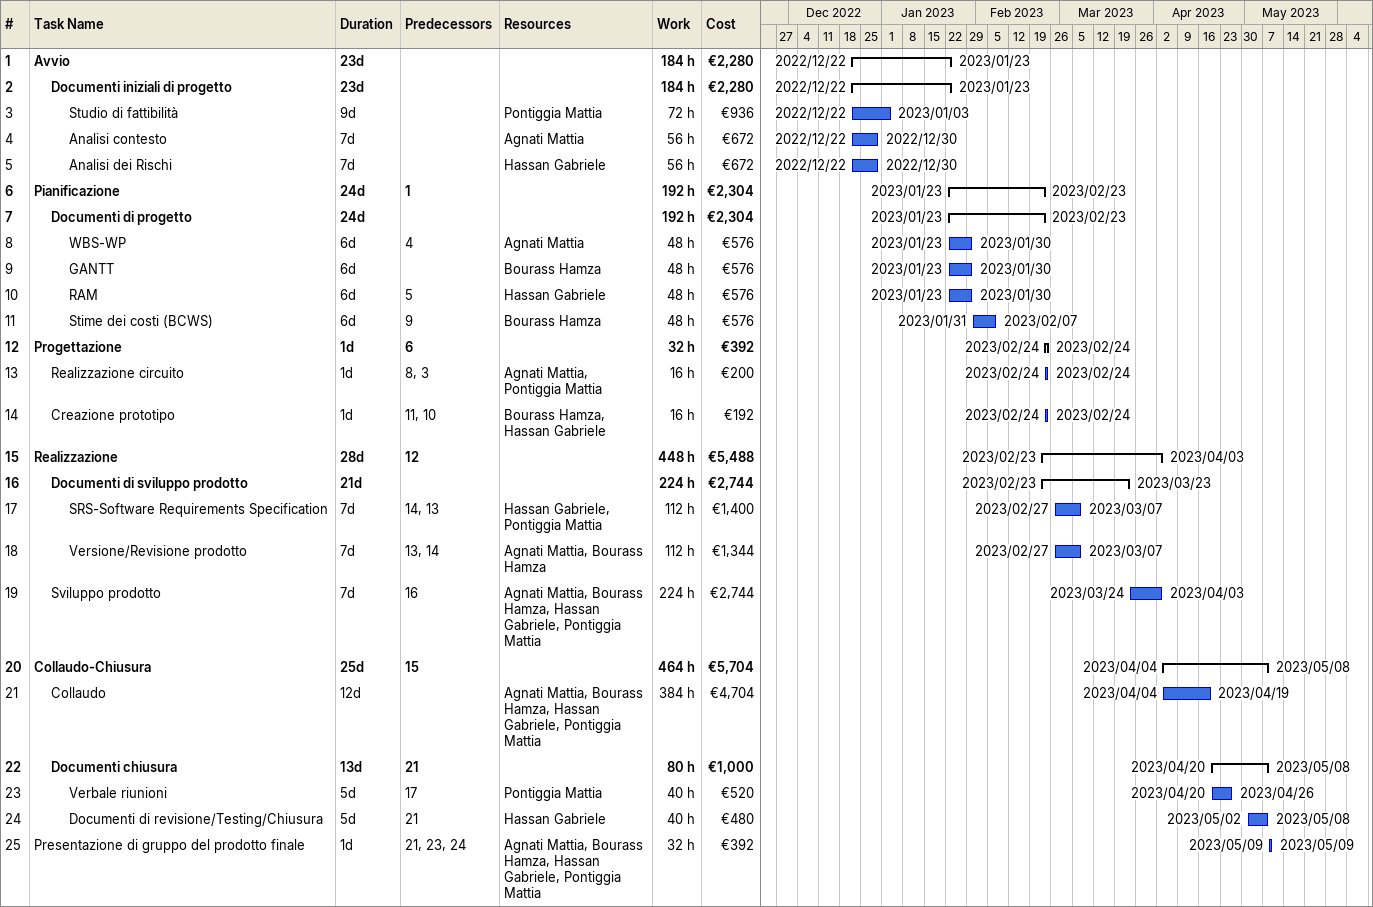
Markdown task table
| ID | Level | Task | Duration | Start | Finish | Predecessors | Resources | Work (h) | Cost (€) |
|---|---|---|---|---|---|---|---|---|---|
| 1 | 1 | **Avvio** | 23d | 2022-12-22 | 2023-01-23 |  |  | 184 | 2280 |
| 2 | 2 | **Documenti iniziali di progetto** | 23d | 2022-12-22 | 2023-01-23 |  |  | 184 | 2280 |
| 3 | 3 | Studio di fattibilità | 9d | 2022-12-22 | 2023-01-03 |  | Pontiggia Mattia | 72 | 936 |
| 4 | 3 | Analisi contesto | 7d | 2022-12-22 | 2022-12-30 |  | Agnati Mattia | 56 | 672 |
| 5 | 3 | Analisi dei Rischi | 7d | 2022-12-22 | 2022-12-30 |  | Hassan Gabriele | 56 | 672 |
| 6 | 1 | **Pianificazione** | 24d | 2023-01-23 | 2023-02-23 | 1 |  | 192 | 2304 |
| 7 | 2 | **Documenti di progetto** | 24d | 2023-01-23 | 2023-02-23 |  |  | 192 | 2304 |
| 8 | 3 | WBS-WP | 6d | 2023-01-23 | 2023-01-30 | 4 | Agnati Mattia | 48 | 576 |
| 9 | 3 | GANTT | 6d | 2023-01-23 | 2023-01-30 |  | Bourass Hamza | 48 | 576 |
| 10 | 3 | RAM | 6d | 2023-01-23 | 2023-01-30 | 5 | Hassan Gabriele | 48 | 576 |
| 11 | 3 | Stime dei costi (BCWS) | 6d | 2023-01-31 | 2023-02-07 | 9 | Bourass Hamza | 48 | 576 |
| 12 | 1 | **Progettazione** | 1d | 2023-02-24 | 2023-02-24 | 6 |  | 32 | 392 |
| 13 | 2 | Realizzazione circuito | 1d | 2023-02-24 | 2023-02-24 | 8, 3 | Agnati Mattia, Pontiggia Mattia | 16 | 200 |
| 14 | 2 | Creazione prototipo | 1d | 2023-02-24 | 2023-02-24 | 11, 10 | Bourass Hamza, Hassan Gabriele | 16 | 192 |
| 15 | 1 | **Realizzazione** | 28d | 2023-02-23 | 2023-04-03 | 12 |  | 448 | 5488 |
| 16 | 2 | **Documenti di sviluppo prodotto** | 21d | 2023-02-23 | 2023-03-23 |  |  | 224 | 2744 |
| 17 | 3 | SRS-Software Requirements Specification | 7d | 2023-02-27 | 2023-03-07 | 14, 13 | Hassan Gabriele, Pontiggia Mattia | 112 | 1400 |
| 18 | 3 | Versione/Revisione prodotto | 7d | 2023-02-27 | 2023-03-07 | 13, 14 | Agnati Mattia, Bourass Hamza | 112 | 1344 |
| 19 | 2 | Sviluppo prodotto | 7d | 2023-03-24 | 2023-04-03 | 16 | Agnati Mattia, Bourass Hamza, Hassan Gabriele, Pontiggia Mattia | 224 | 2744 |
| 20 | 1 | **Collaudo-Chiusura** | 25d | 2023-04-04 | 2023-05-08 | 15 |  | 464 | 5704 |
| 21 | 2 | Collaudo | 12d | 2023-04-04 | 2023-04-19 |  | Agnati Mattia, Bourass Hamza, Hassan Gabriele, Pontiggia Mattia | 384 | 4704 |
| 22 | 2 | **Documenti chiusura** | 13d | 2023-04-20 | 2023-05-08 | 21 |  | 80 | 1000 |
| 23 | 3 | Verbale riunioni | 5d | 2023-04-20 | 2023-04-26 | 17 | Pontiggia Mattia | 40 | 520 |
| 24 | 3 | Documenti di revisione/Testing/Chiusura | 5d | 2023-05-02 | 2023-05-08 | 21 | Hassan Gabriele | 40 | 480 |
| 25 | 1 | Presentazione di gruppo del prodotto finale | 1d | 2023-05-09 | 2023-05-09 | 21, 23, 24 | Agnati Mattia, Bourass Hamza, Hassan Gabriele, Pontiggia Mattia | 32 | 392 |
